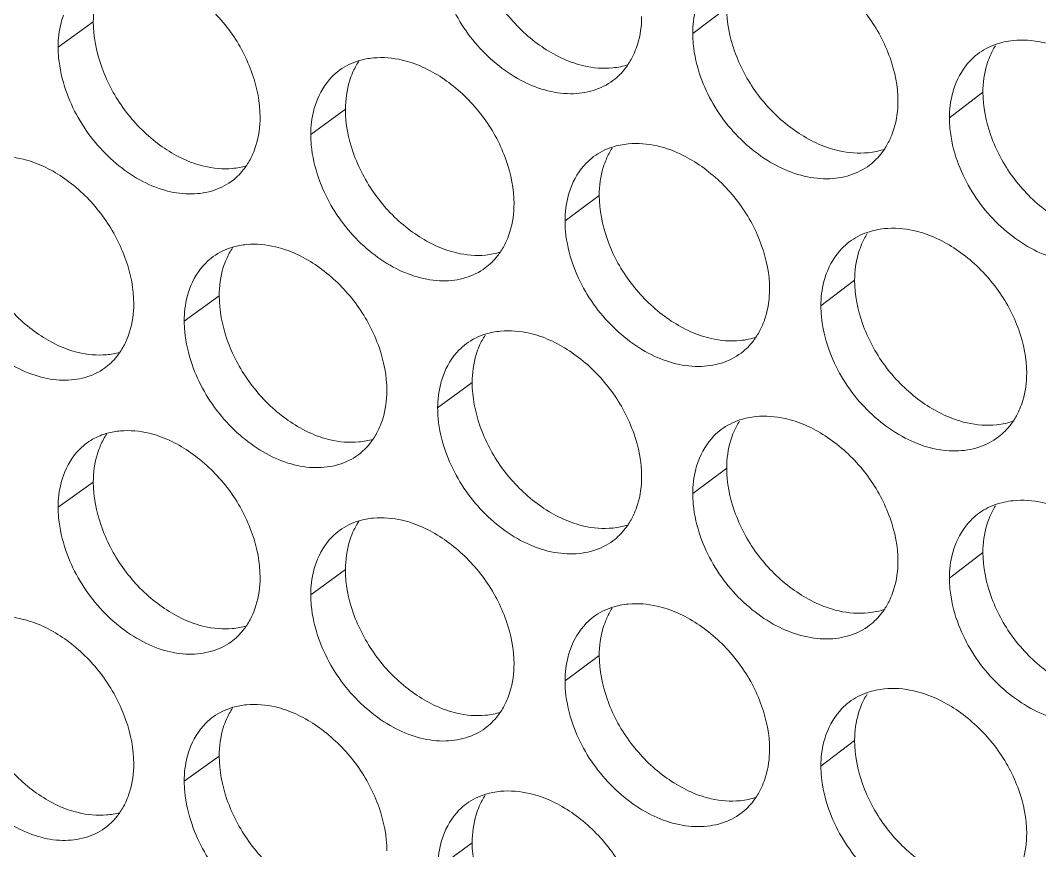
# Model space of a CAD drawing. Header units: millimetres. Extents: x 1177 to 4147, y 93 to 2194.
# Drawn here: x 2656.64 to 2674.07, y 760.61 to 774.81 of the extents above; entities that cross this region are included whole.
import ezdxf

# ---------------------------------------------------------------- set-up
doc = ezdxf.new("R2010")
doc.units = ezdxf.units.MM
doc.header["$LTSCALE"] = 0.1
doc.layers.get('0').update_dxf_attribs({"lineweight": 13})
doc.layers.add('标注', color=251, linetype='Continuous', lineweight=9)

# ---------------------------------------------------------------- blocks, each defined once
blk = doc.blocks.new('02')
at = {"layer": '标注'}
for p, q in [((4581.589, 698.451), (4580.758, 697.827)), ((4566.111, 698.108), (4565.251, 697.493)), ((4587.849, 696.39), (4587.03, 695.762)), ((4572.272, 695.973), (4571.424, 695.355)), ((4578.474, 693.868), (4577.637, 693.246)), ((4584.714, 691.792), (4583.889, 691.166)), ((4569.187, 691.412), (4568.333, 690.795)), ((4575.368, 689.292), (4574.525, 688.671)), ((4581.589, 687.201), (4580.758, 686.577)), ((4566.111, 686.858), (4565.251, 686.243)), ((4566.111, 686.858), (4565.251, 686.243)), ((4587.849, 685.14), (4587.03, 684.512)), ((4572.272, 684.723), (4571.424, 684.105)), ((4572.272, 684.723), (4571.424, 684.105)), ((4578.474, 682.618), (4577.637, 681.996)), ((4578.474, 682.618), (4577.637, 681.996)), ((4584.714, 680.542), (4583.889, 679.916)), ((4584.714, 680.542), (4583.889, 679.916)), ((4569.187, 680.162), (4568.333, 679.545)), ((4575.368, 678.042), (4574.525, 677.421))]:
    blk.add_line(p, q, dxfattribs=at)
for points, knots in [([(4575.368, 700.542), (4575.368, 700.183), (4575.518, 699.438), (4576.051, 698.425), (4576.847, 697.6), (4577.509, 697.219), (4577.852, 697.104)], [0, 0, 0, 0, 0.240418, 0.498747, 0.75788, 1, 1, 1, 1]), ([(4585.772, 696.172), (4585.772, 696.531), (4585.62, 697.275), (4585.08, 698.285), (4584.274, 699.105), (4583.607, 699.482), (4583.262, 699.595)], [0, 0, 0, 0, 0.239826, 0.497695, 0.75702, 1, 1, 1, 1]), ([(4570.186, 695.78), (4570.186, 696.139), (4570.036, 696.885), (4569.506, 697.9), (4568.714, 698.728), (4568.056, 699.114), (4567.715, 699.232)], [0, 0, 0, 0, 0.240558, 0.499178, 0.758416, 1, 1, 1, 1]), ([(4566.289, 699.009), (4566.26, 698.941), (4566.153, 698.653), (4566.111, 698.342), (4566.111, 698.108)], [0, 0, 0, 0, 0.238756, 1, 1, 1, 1]), ([(4574.717, 698.863), (4574.878, 698.403), (4575.253, 697.751), (4575.946, 697.07), (4576.689, 696.557), (4577.536, 696.296), (4578.328, 696.402), (4578.666, 696.567), (4578.809, 696.674)], [0, 0, 0, 0, 0.277359, 0.41667, 0.550882, 0.790562, 0.898061, 1, 1, 1, 1]), ([(4580.89, 698.609), (4580.868, 698.549), (4580.789, 698.296), (4580.758, 698.028), (4580.758, 697.827)], [0, 0, 0, 0, 0.240728, 1, 1, 1, 1]), ([(4581.589, 698.451), (4581.589, 698.093), (4581.74, 697.348), (4582.276, 696.337), (4583.078, 695.515), (4583.744, 695.139), (4584.088, 695.025)], [0, 0, 0, 0, 0.240129, 0.498159, 0.757326, 1, 1, 1, 1]), ([(4565.38, 698.27), (4565.359, 698.211), (4565.282, 697.959), (4565.251, 697.693), (4565.251, 697.493)], [0, 0, 0, 0, 0.240208, 1, 1, 1, 1]), ([(4566.111, 698.108), (4566.111, 697.749), (4566.26, 697.003), (4566.787, 695.987), (4567.575, 695.156), (4568.231, 694.77), (4568.571, 694.652)], [0, 0, 0, 0, 0.240862, 0.49964, 0.75872, 1, 1, 1, 1]), ([(4579.334, 697.356), (4579.363, 697.422), (4579.467, 697.707), (4579.508, 698.013), (4579.508, 698.243)], [0, 0, 0, 0, 0.239544, 1, 1, 1, 1]), ([(4580.758, 697.827), (4580.758, 697.741), (4580.776, 697.381), (4580.86, 697.027), (4580.951, 696.769)], [0, 0, 0, 0, 0.240186, 1, 1, 1, 1]), ([(4589.549, 697.542), (4589.468, 697.568), (4589.155, 697.653), (4588.824, 697.678), (4588.585, 697.653)], [0, 0, 0, 0, 0.262368, 1, 1, 1, 1]), ([(4565.251, 697.493), (4565.251, 697.407), (4565.269, 697.047), (4565.352, 696.692), (4565.441, 696.433)], [0, 0, 0, 0, 0.239965, 1, 1, 1, 1]), ([(4573.904, 697.106), (4573.825, 697.133), (4573.517, 697.221), (4573.19, 697.25), (4572.955, 697.228)], [0, 0, 0, 0, 0.263009, 1, 1, 1, 1]), ([(4576.391, 693.665), (4576.391, 694.024), (4576.24, 694.769), (4575.706, 695.782), (4574.908, 696.607), (4574.247, 696.989), (4573.904, 697.106)], [0, 0, 0, 0, 0.240262, 0.49858, 0.757854, 1, 1, 1, 1]), ([(4577.852, 697.104), (4577.931, 697.077), (4578.24, 696.989), (4578.567, 696.962), (4578.802, 696.985)], [0, 0, 0, 0, 0.262674, 1, 1, 1, 1]), ([(4587.717, 697.322), (4587.655, 697.274), (4587.416, 697.059), (4587.247, 696.773), (4587.163, 696.545)], [0, 0, 0, 0, 0.244827, 1, 1, 1, 1]), ([(4588.018, 697.265), (4587.99, 697.199), (4587.889, 696.918), (4587.849, 696.617), (4587.849, 696.39)], [0, 0, 0, 0, 0.239998, 1, 1, 1, 1]), ([(4572.13, 696.929), (4572.065, 696.881), (4571.814, 696.665), (4571.639, 696.369), (4571.554, 696.134)], [0, 0, 0, 0, 0.244024, 1, 1, 1, 1]), ([(4572.448, 696.867), (4572.419, 696.8), (4572.314, 696.514), (4572.272, 696.205), (4572.272, 695.973)], [0, 0, 0, 0, 0.239116, 1, 1, 1, 1]), ([(4578.809, 696.674), (4578.922, 696.759), (4579.058, 696.894), (4579.166, 697.048), (4579.192, 697.089)], [0, 0, 0, 0, 0.74587, 1, 1, 1, 1]), ([(4580.951, 696.769), (4581.113, 696.309), (4581.493, 695.655), (4582.193, 694.977), (4582.945, 694.468), (4583.801, 694.214), (4584.598, 694.329), (4584.937, 694.499), (4585.081, 694.609)], [0, 0, 0, 0, 0.27664, 0.415747, 0.549878, 0.789826, 0.897663, 1, 1, 1, 1]), ([(4565.441, 696.433), (4565.599, 695.975), (4565.968, 695.323), (4566.648, 694.639), (4567.221, 694.236), (4567.825, 693.973), (4568.43, 693.876), (4568.998, 693.942), (4569.334, 694.1), (4569.477, 694.203)], [0, 0, 0, 0, 0.277943, 0.417311, 0.551401, 0.676704, 0.792073, 0.898857, 1, 1, 1, 1]), ([(4587.163, 696.545), (4587.141, 696.485), (4587.062, 696.231), (4587.03, 695.963), (4587.03, 695.762)], [0, 0, 0, 0, 0.24094, 1, 1, 1, 1]), ([(4587.849, 696.39), (4587.849, 696.032), (4588.001, 695.287), (4588.541, 694.278), (4589.349, 693.46), (4590.018, 693.087), (4590.364, 692.976)], [0, 0, 0, 0, 0.239843, 0.497577, 0.756777, 1, 1, 1, 1]), ([(4571.554, 696.134), (4571.533, 696.074), (4571.455, 695.822), (4571.424, 695.555), (4571.424, 695.355)], [0, 0, 0, 0, 0.240415, 1, 1, 1, 1]), ([(4585.601, 695.292), (4585.629, 695.359), (4585.731, 695.641), (4585.772, 695.944), (4585.772, 696.172)], [0, 0, 0, 0, 0.239896, 1, 1, 1, 1]), ([(4572.272, 695.973), (4572.272, 695.614), (4572.422, 694.869), (4572.953, 693.855), (4573.746, 693.028), (4574.407, 692.646), (4574.748, 692.53)], [0, 0, 0, 0, 0.240565, 0.499043, 0.758159, 1, 1, 1, 1]), ([(4570.009, 694.882), (4570.038, 694.949), (4570.144, 695.237), (4570.186, 695.547), (4570.186, 695.78)], [0, 0, 0, 0, 0.239008, 1, 1, 1, 1]), ([(4587.03, 695.762), (4587.03, 695.675), (4587.048, 695.316), (4587.132, 694.962), (4587.224, 694.705)], [0, 0, 0, 0, 0.240277, 1, 1, 1, 1]), ([(4571.424, 695.355), (4571.424, 695.268), (4571.442, 694.909), (4571.525, 694.554), (4571.615, 694.296)], [0, 0, 0, 0, 0.240052, 1, 1, 1, 1]), ([(4580.133, 695.008), (4580.053, 695.035), (4579.743, 695.122), (4579.414, 695.149), (4579.178, 695.126)], [0, 0, 0, 0, 0.262749, 1, 1, 1, 1]), ([(4582.635, 691.579), (4582.635, 691.938), (4582.483, 692.683), (4581.945, 693.694), (4581.142, 694.515), (4580.477, 694.893), (4580.133, 695.008)], [0, 0, 0, 0, 0.239971, 0.497989, 0.757297, 1, 1, 1, 1]), ([(4584.088, 695.025), (4584.169, 694.999), (4584.479, 694.912), (4584.808, 694.887), (4585.044, 694.911)], [0, 0, 0, 0, 0.262419, 1, 1, 1, 1]), ([(4585.081, 694.609), (4585.194, 694.695), (4585.329, 694.833), (4585.438, 694.99), (4585.463, 695.031)], [0, 0, 0, 0, 0.745944, 1, 1, 1, 1]), ([(4564.636, 694.682), (4564.557, 694.709), (4564.253, 694.8), (4563.929, 694.831), (4563.696, 694.811)], [0, 0, 0, 0, 0.263409, 1, 1, 1, 1]), ([(4567.099, 691.224), (4567.099, 691.582), (4566.949, 692.328), (4566.421, 693.344), (4565.632, 694.175), (4564.976, 694.562), (4564.636, 694.682)], [0, 0, 0, 0, 0.240708, 0.499479, 0.758699, 1, 1, 1, 1]), ([(4568.571, 694.652), (4568.65, 694.625), (4568.955, 694.535), (4569.279, 694.505), (4569.512, 694.526)], [0, 0, 0, 0, 0.263064, 1, 1, 1, 1]), ([(4569.477, 694.203), (4569.589, 694.285), (4569.725, 694.416), (4569.833, 694.567), (4569.859, 694.606)], [0, 0, 0, 0, 0.745756, 1, 1, 1, 1]), ([(4578.336, 694.815), (4578.272, 694.767), (4578.026, 694.551), (4577.853, 694.258), (4577.768, 694.027)], [0, 0, 0, 0, 0.244355, 1, 1, 1, 1]), ([(4578.647, 694.755), (4578.618, 694.688), (4578.515, 694.404), (4578.474, 694.098), (4578.474, 693.868)], [0, 0, 0, 0, 0.239472, 1, 1, 1, 1]), ([(4587.224, 694.705), (4587.388, 694.243), (4587.772, 693.589), (4588.48, 692.913), (4589.24, 692.408), (4590.104, 692.162), (4590.906, 692.286), (4591.247, 692.461), (4591.391, 692.573)], [0, 0, 0, 0, 0.27593, 0.414836, 0.548888, 0.789102, 0.897272, 1, 1, 1, 1]), ([(4571.615, 694.296), (4571.775, 693.836), (4572.148, 693.184), (4572.837, 692.502), (4573.576, 691.988), (4574.419, 691.723), (4575.208, 691.824), (4575.545, 691.988), (4575.689, 692.093)], [0, 0, 0, 0, 0.277722, 0.417137, 0.551389, 0.790935, 0.898263, 1, 1, 1, 1]), ([(4577.768, 694.027), (4577.747, 693.967), (4577.668, 693.714), (4577.637, 693.447), (4577.637, 693.246)], [0, 0, 0, 0, 0.240623, 1, 1, 1, 1]), ([(4578.474, 693.868), (4578.474, 693.509), (4578.624, 692.765), (4579.159, 691.752), (4579.958, 690.929), (4580.622, 690.55), (4580.965, 690.436)], [0, 0, 0, 0, 0.240273, 0.498452, 0.757602, 1, 1, 1, 1]), ([(4576.216, 692.774), (4576.245, 692.841), (4576.35, 693.126), (4576.391, 693.434), (4576.391, 693.665)], [0, 0, 0, 0, 0.239367, 1, 1, 1, 1]), ([(4563.046, 693.561), (4563.046, 693.201), (4563.194, 692.456), (4563.719, 691.438), (4564.504, 690.606), (4565.158, 690.218), (4565.497, 690.099)], [0, 0, 0, 0, 0.241011, 0.499941, 0.759002, 1, 1, 1, 1]), ([(4577.637, 693.246), (4577.637, 693.159), (4577.655, 692.8), (4577.739, 692.445), (4577.829, 692.187)], [0, 0, 0, 0, 0.240141, 1, 1, 1, 1]), ([(4586.401, 692.94), (4586.32, 692.966), (4586.008, 693.052), (4585.677, 693.078), (4585.44, 693.054)], [0, 0, 0, 0, 0.262494, 1, 1, 1, 1]), ([(4588.919, 689.523), (4588.919, 689.881), (4588.766, 690.626), (4588.224, 691.635), (4587.415, 692.453), (4586.746, 692.827), (4586.401, 692.94)], [0, 0, 0, 0, 0.239683, 0.497404, 0.756744, 1, 1, 1, 1]), ([(4570.805, 692.54), (4570.725, 692.568), (4570.419, 692.657), (4570.093, 692.686), (4569.859, 692.665)], [0, 0, 0, 0, 0.263141, 1, 1, 1, 1]), ([(4584.581, 692.729), (4584.518, 692.681), (4584.276, 692.466), (4584.106, 692.177), (4584.022, 691.948)], [0, 0, 0, 0, 0.244673, 1, 1, 1, 1]), ([(4584.885, 692.671), (4584.857, 692.605), (4584.755, 692.323), (4584.714, 692.02), (4584.714, 691.792)], [0, 0, 0, 0, 0.239824, 1, 1, 1, 1]), ([(4569.042, 692.372), (4568.976, 692.324), (4568.724, 692.108), (4568.547, 691.81), (4568.462, 691.574)], [0, 0, 0, 0, 0.243853, 1, 1, 1, 1]), ([(4573.284, 689.094), (4573.284, 689.453), (4573.133, 690.198), (4572.601, 691.212), (4571.806, 692.039), (4571.146, 692.423), (4570.805, 692.54)], [0, 0, 0, 0, 0.24041, 0.498878, 0.758134, 1, 1, 1, 1]), ([(4574.748, 692.53), (4574.828, 692.503), (4575.135, 692.414), (4575.461, 692.386), (4575.695, 692.408)], [0, 0, 0, 0, 0.262803, 1, 1, 1, 1]), ([(4575.689, 692.093), (4575.801, 692.177), (4575.937, 692.311), (4576.045, 692.464), (4576.071, 692.504)], [0, 0, 0, 0, 0.745833, 1, 1, 1, 1]), ([(4569.363, 692.309), (4569.334, 692.242), (4569.228, 691.955), (4569.187, 691.645), (4569.187, 691.412)], [0, 0, 0, 0, 0.238936, 1, 1, 1, 1]), ([(4577.829, 692.187), (4577.99, 691.727), (4578.368, 691.074), (4579.064, 690.395), (4579.812, 689.884), (4580.663, 689.626), (4581.458, 689.737), (4581.797, 689.905), (4581.94, 690.013)], [0, 0, 0, 0, 0.276999, 0.416207, 0.550378, 0.790192, 0.897861, 1, 1, 1, 1]), ([(4562.369, 691.888), (4562.526, 691.43), (4562.893, 690.779), (4563.57, 690.093), (4564.139, 689.689), (4564.74, 689.424), (4565.343, 689.323), (4565.908, 689.386), (4566.244, 689.542), (4566.386, 689.645)], [0, 0, 0, 0, 0.278313, 0.417788, 0.551922, 0.677197, 0.792453, 0.899064, 1, 1, 1, 1]), ([(4584.022, 691.948), (4584, 691.888), (4583.921, 691.635), (4583.889, 691.367), (4583.889, 691.166)], [0, 0, 0, 0, 0.240834, 1, 1, 1, 1]), ([(4584.714, 691.792), (4584.714, 691.434), (4584.866, 690.689), (4585.404, 689.679), (4586.209, 688.859), (4586.876, 688.484), (4587.221, 688.372)], [0, 0, 0, 0, 0.239985, 0.497867, 0.757051, 1, 1, 1, 1]), ([(4568.462, 691.574), (4568.441, 691.514), (4568.363, 691.262), (4568.333, 690.996), (4568.333, 690.795)], [0, 0, 0, 0, 0.240311, 1, 1, 1, 1]), ([(4569.187, 691.412), (4569.187, 691.053), (4569.336, 690.307), (4569.865, 689.292), (4570.656, 688.464), (4571.314, 688.079), (4571.654, 687.962)], [0, 0, 0, 0, 0.240713, 0.499341, 0.758439, 1, 1, 1, 1]), ([(4582.462, 690.695), (4582.491, 690.762), (4582.594, 691.045), (4582.635, 691.35), (4582.635, 691.579)], [0, 0, 0, 0, 0.23972, 1, 1, 1, 1]), ([(4566.92, 690.322), (4566.949, 690.389), (4567.057, 690.678), (4567.099, 690.989), (4567.099, 691.224)], [0, 0, 0, 0, 0.238828, 1, 1, 1, 1]), ([(4583.889, 691.166), (4583.889, 691.079), (4583.907, 690.72), (4583.991, 690.366), (4584.082, 690.108)], [0, 0, 0, 0, 0.240231, 1, 1, 1, 1]), ([(4568.333, 690.795), (4568.333, 690.709), (4568.35, 690.349), (4568.433, 689.994), (4568.523, 689.736)], [0, 0, 0, 0, 0.240008, 1, 1, 1, 1]), ([(4577.014, 690.428), (4576.934, 690.455), (4576.625, 690.543), (4576.297, 690.571), (4576.062, 690.549)], [0, 0, 0, 0, 0.262879, 1, 1, 1, 1]), ([(4579.508, 686.993), (4579.508, 687.352), (4579.357, 688.097), (4578.821, 689.109), (4578.02, 689.933), (4577.357, 690.313), (4577.014, 690.428)], [0, 0, 0, 0, 0.240116, 0.498284, 0.757575, 1, 1, 1, 1]), ([(4580.965, 690.436), (4581.045, 690.409), (4581.355, 690.322), (4581.682, 690.296), (4581.918, 690.319)], [0, 0, 0, 0, 0.262546, 1, 1, 1, 1]), ([(4581.94, 690.013), (4582.053, 690.098), (4582.189, 690.235), (4582.297, 690.39), (4582.323, 690.431)], [0, 0, 0, 0, 0.745908, 1, 1, 1, 1]), ([(4575.228, 690.243), (4575.163, 690.196), (4574.915, 689.979), (4574.741, 689.685), (4574.657, 689.452)], [0, 0, 0, 0, 0.244191, 1, 1, 1, 1]), ([(4575.542, 690.183), (4575.514, 690.116), (4575.409, 689.83), (4575.368, 689.523), (4575.368, 689.292)], [0, 0, 0, 0, 0.239294, 1, 1, 1, 1]), ([(4565.497, 690.099), (4565.576, 690.072), (4565.88, 689.981), (4566.203, 689.951), (4566.435, 689.971)], [0, 0, 0, 0, 0.263197, 1, 1, 1, 1]), ([(4566.386, 689.645), (4566.498, 689.725), (4566.634, 689.855), (4566.742, 690.005), (4566.769, 690.044)], [0, 0, 0, 0, 0.745717, 1, 1, 1, 1]), ([(4584.082, 690.108), (4584.245, 689.647), (4584.628, 688.994), (4585.332, 688.316), (4586.088, 687.809), (4586.948, 687.559), (4587.747, 687.679), (4588.087, 687.852), (4588.231, 687.962)], [0, 0, 0, 0, 0.276284, 0.41529, 0.549381, 0.789463, 0.897466, 1, 1, 1, 1]), ([(4568.523, 689.736), (4568.682, 689.277), (4569.053, 688.625), (4569.737, 687.942), (4570.312, 687.541), (4570.92, 687.28), (4571.528, 687.185), (4572.098, 687.254), (4572.435, 687.415), (4572.578, 687.52)], [0, 0, 0, 0, 0.277575, 0.416837, 0.550884, 0.676215, 0.791695, 0.898653, 1, 1, 1, 1]), ([(4574.657, 689.452), (4574.635, 689.392), (4574.557, 689.139), (4574.525, 688.872), (4574.525, 688.671)], [0, 0, 0, 0, 0.240519, 1, 1, 1, 1]), ([(4588.748, 688.647), (4588.776, 688.713), (4588.878, 688.994), (4588.919, 689.296), (4588.919, 689.523)], [0, 0, 0, 0, 0.24007, 1, 1, 1, 1]), ([(4575.368, 689.292), (4575.368, 688.933), (4575.518, 688.188), (4576.051, 687.175), (4576.847, 686.35), (4577.509, 685.969), (4577.852, 685.854)], [0, 0, 0, 0, 0.240418, 0.498747, 0.75788, 1, 1, 1, 1]), ([(4573.107, 688.199), (4573.136, 688.266), (4573.242, 688.553), (4573.284, 688.862), (4573.284, 689.094)], [0, 0, 0, 0, 0.239188, 1, 1, 1, 1]), ([(4574.525, 688.671), (4574.525, 688.585), (4574.543, 688.226), (4574.627, 687.871), (4574.717, 687.613)], [0, 0, 0, 0, 0.240096, 1, 1, 1, 1]), ([(4583.262, 688.345), (4583.181, 688.372), (4582.87, 688.459), (4582.541, 688.485), (4582.304, 688.461)], [0, 0, 0, 0, 0.262621, 1, 1, 1, 1]), ([(4588.231, 687.962), (4588.344, 688.049), (4588.48, 688.189), (4588.588, 688.347), (4588.614, 688.388)], [0, 0, 0, 0, 0.74598, 1, 1, 1, 1]), ([(4581.453, 688.143), (4581.39, 688.095), (4581.146, 687.88), (4580.974, 687.589), (4580.89, 687.359)], [0, 0, 0, 0, 0.244516, 1, 1, 1, 1]), ([(4585.772, 684.922), (4585.772, 685.281), (4585.62, 686.025), (4585.08, 687.035), (4584.274, 687.855), (4583.607, 688.232), (4583.262, 688.345)], [0, 0, 0, 0, 0.239826, 0.497695, 0.75702, 1, 1, 1, 1]), ([(4587.221, 688.372), (4587.302, 688.345), (4587.613, 688.26), (4587.943, 688.235), (4588.18, 688.259)], [0, 0, 0, 0, 0.262294, 1, 1, 1, 1]), ([(4566.453, 688.052), (4566.409, 688.04), (4566.236, 687.985), (4566.073, 687.901), (4565.963, 687.822)], [0, 0, 0, 0, 0.254263, 1, 1, 1, 1]), ([(4566.453, 688.052), (4566.409, 688.04), (4566.236, 687.985), (4566.073, 687.901), (4565.963, 687.822)], [0, 0, 0, 0, 0.254263, 1, 1, 1, 1]), ([(4567.715, 687.982), (4567.636, 688.01), (4567.331, 688.1), (4567.006, 688.13), (4566.773, 688.109)], [0, 0, 0, 0, 0.263274, 1, 1, 1, 1]), ([(4567.715, 687.982), (4567.636, 688.01), (4567.331, 688.1), (4567.006, 688.13), (4566.773, 688.109)], [0, 0, 0, 0, 0.263274, 1, 1, 1, 1]), ([(4570.186, 684.53), (4570.186, 684.889), (4570.036, 685.635), (4569.506, 686.65), (4568.714, 687.478), (4568.056, 687.864), (4567.715, 687.982)], [0, 0, 0, 0, 0.240558, 0.499178, 0.758416, 1, 1, 1, 1]), ([(4570.186, 684.53), (4570.186, 684.889), (4570.036, 685.635), (4569.506, 686.65), (4568.714, 687.478), (4568.056, 687.864), (4567.715, 687.982)], [0, 0, 0, 0, 0.240558, 0.499178, 0.758416, 1, 1, 1, 1]), ([(4571.654, 687.962), (4571.734, 687.935), (4572.04, 687.846), (4572.365, 687.817), (4572.599, 687.839)], [0, 0, 0, 0, 0.262933, 1, 1, 1, 1]), ([(4572.578, 687.52), (4572.69, 687.602), (4572.826, 687.735), (4572.934, 687.887), (4572.96, 687.926)], [0, 0, 0, 0, 0.745795, 1, 1, 1, 1]), ([(4581.761, 688.084), (4581.733, 688.018), (4581.63, 687.735), (4581.589, 687.43), (4581.589, 687.201)], [0, 0, 0, 0, 0.239648, 1, 1, 1, 1]), ([(4565.963, 687.822), (4565.897, 687.775), (4565.643, 687.558), (4565.465, 687.258), (4565.38, 687.02)], [0, 0, 0, 0, 0.243679, 1, 1, 1, 1]), ([(4565.963, 687.822), (4565.897, 687.775), (4565.643, 687.558), (4565.465, 687.258), (4565.38, 687.02)], [0, 0, 0, 0, 0.243679, 1, 1, 1, 1]), ([(4566.289, 687.759), (4566.26, 687.691), (4566.153, 687.403), (4566.111, 687.092), (4566.111, 686.858)], [0, 0, 0, 0, 0.238756, 1, 1, 1, 1]), ([(4566.289, 687.759), (4566.26, 687.691), (4566.153, 687.403), (4566.111, 687.092), (4566.111, 686.858)], [0, 0, 0, 0, 0.238756, 1, 1, 1, 1]), ([(4574.717, 687.613), (4574.878, 687.153), (4575.253, 686.501), (4575.946, 685.82), (4576.689, 685.307), (4577.536, 685.046), (4578.328, 685.152), (4578.666, 685.317), (4578.809, 685.424)], [0, 0, 0, 0, 0.277359, 0.41667, 0.550882, 0.790562, 0.898061, 1, 1, 1, 1]), ([(4580.89, 687.359), (4580.868, 687.299), (4580.789, 687.046), (4580.758, 686.778), (4580.758, 686.577)], [0, 0, 0, 0, 0.240728, 1, 1, 1, 1]), ([(4581.589, 687.201), (4581.589, 686.843), (4581.74, 686.098), (4582.276, 685.087), (4583.078, 684.265), (4583.744, 683.889), (4584.088, 683.775)], [0, 0, 0, 0, 0.240129, 0.498159, 0.757326, 1, 1, 1, 1]), ([(4565.38, 687.02), (4565.359, 686.961), (4565.282, 686.709), (4565.251, 686.443), (4565.251, 686.243)], [0, 0, 0, 0, 0.240208, 1, 1, 1, 1]), ([(4565.38, 687.02), (4565.359, 686.961), (4565.282, 686.709), (4565.251, 686.443), (4565.251, 686.243)], [0, 0, 0, 0, 0.240208, 1, 1, 1, 1]), ([(4579.334, 686.106), (4579.363, 686.172), (4579.467, 686.457), (4579.508, 686.763), (4579.508, 686.993)], [0, 0, 0, 0, 0.239544, 1, 1, 1, 1]), ([(4566.111, 686.858), (4566.111, 686.499), (4566.26, 685.753), (4566.787, 684.737), (4567.575, 683.906), (4568.231, 683.52), (4568.571, 683.402)], [0, 0, 0, 0, 0.240862, 0.49964, 0.75872, 1, 1, 1, 1]), ([(4566.111, 686.858), (4566.111, 686.499), (4566.26, 685.753), (4566.787, 684.737), (4567.575, 683.906), (4568.231, 683.52), (4568.571, 683.402)], [0, 0, 0, 0, 0.240862, 0.49964, 0.75872, 1, 1, 1, 1]), ([(4580.758, 686.577), (4580.758, 686.491), (4580.776, 686.131), (4580.86, 685.777), (4580.951, 685.519)], [0, 0, 0, 0, 0.240186, 1, 1, 1, 1]), ([(4589.549, 686.292), (4589.468, 686.318), (4589.155, 686.403), (4588.824, 686.428), (4588.585, 686.403)], [0, 0, 0, 0, 0.262368, 1, 1, 1, 1]), ([(4565.251, 686.243), (4565.251, 686.157), (4565.269, 685.797), (4565.352, 685.442), (4565.441, 685.183)], [0, 0, 0, 0, 0.239965, 1, 1, 1, 1]), ([(4565.251, 686.243), (4565.251, 686.157), (4565.269, 685.797), (4565.352, 685.442), (4565.441, 685.183)], [0, 0, 0, 0, 0.239965, 1, 1, 1, 1]), ([(4573.904, 685.856), (4573.825, 685.883), (4573.517, 685.971), (4573.19, 686), (4572.955, 685.978)], [0, 0, 0, 0, 0.263009, 1, 1, 1, 1]), ([(4573.904, 685.856), (4573.825, 685.883), (4573.517, 685.971), (4573.19, 686), (4572.955, 685.978)], [0, 0, 0, 0, 0.263009, 1, 1, 1, 1]), ([(4587.717, 686.072), (4587.655, 686.024), (4587.416, 685.809), (4587.247, 685.523), (4587.163, 685.295)], [0, 0, 0, 0, 0.244827, 1, 1, 1, 1]), ([(4588.018, 686.015), (4587.99, 685.949), (4587.889, 685.668), (4587.849, 685.367), (4587.849, 685.14)], [0, 0, 0, 0, 0.239998, 1, 1, 1, 1]), ([(4572.13, 685.679), (4572.065, 685.631), (4571.814, 685.415), (4571.639, 685.119), (4571.554, 684.884)], [0, 0, 0, 0, 0.244024, 1, 1, 1, 1]), ([(4572.13, 685.679), (4572.065, 685.631), (4571.814, 685.415), (4571.639, 685.119), (4571.554, 684.884)], [0, 0, 0, 0, 0.244024, 1, 1, 1, 1]), ([(4576.391, 682.415), (4576.391, 682.774), (4576.24, 683.519), (4575.706, 684.532), (4574.908, 685.357), (4574.247, 685.739), (4573.904, 685.856)], [0, 0, 0, 0, 0.240262, 0.49858, 0.757854, 1, 1, 1, 1]), ([(4576.391, 682.415), (4576.391, 682.774), (4576.24, 683.519), (4575.706, 684.532), (4574.908, 685.357), (4574.247, 685.739), (4573.904, 685.856)], [0, 0, 0, 0, 0.240262, 0.49858, 0.757854, 1, 1, 1, 1]), ([(4577.852, 685.854), (4577.931, 685.827), (4578.24, 685.739), (4578.567, 685.712), (4578.802, 685.735)], [0, 0, 0, 0, 0.262674, 1, 1, 1, 1]), ([(4578.809, 685.424), (4578.922, 685.509), (4579.058, 685.644), (4579.166, 685.798), (4579.192, 685.839)], [0, 0, 0, 0, 0.74587, 1, 1, 1, 1]), ([(4572.448, 685.617), (4572.419, 685.55), (4572.314, 685.264), (4572.272, 684.955), (4572.272, 684.723)], [0, 0, 0, 0, 0.239116, 1, 1, 1, 1]), ([(4572.448, 685.617), (4572.419, 685.55), (4572.314, 685.264), (4572.272, 684.955), (4572.272, 684.723)], [0, 0, 0, 0, 0.239116, 1, 1, 1, 1]), ([(4580.951, 685.519), (4581.113, 685.059), (4581.493, 684.405), (4582.193, 683.727), (4582.945, 683.218), (4583.801, 682.964), (4584.598, 683.079), (4584.937, 683.249), (4585.081, 683.359)], [0, 0, 0, 0, 0.27664, 0.415747, 0.549878, 0.789826, 0.897663, 1, 1, 1, 1]), ([(4565.441, 685.183), (4565.599, 684.725), (4565.968, 684.073), (4566.648, 683.389), (4567.221, 682.986), (4567.825, 682.723), (4568.43, 682.626), (4568.998, 682.692), (4569.334, 682.85), (4569.477, 682.953)], [0, 0, 0, 0, 0.277943, 0.417311, 0.551401, 0.676704, 0.792073, 0.898857, 1, 1, 1, 1]), ([(4565.441, 685.183), (4565.599, 684.725), (4565.968, 684.073), (4566.648, 683.389), (4567.221, 682.986), (4567.825, 682.723), (4568.43, 682.626), (4568.998, 682.692), (4569.334, 682.85), (4569.477, 682.953)], [0, 0, 0, 0, 0.277943, 0.417311, 0.551401, 0.676704, 0.792073, 0.898857, 1, 1, 1, 1]), ([(4587.163, 685.295), (4587.141, 685.235), (4587.062, 684.981), (4587.03, 684.713), (4587.03, 684.512)], [0, 0, 0, 0, 0.24094, 1, 1, 1, 1]), ([(4585.601, 684.042), (4585.629, 684.109), (4585.731, 684.391), (4585.772, 684.694), (4585.772, 684.922)], [0, 0, 0, 0, 0.239896, 1, 1, 1, 1]), ([(4587.849, 685.14), (4587.849, 684.782), (4588.001, 684.037), (4588.541, 683.028), (4589.349, 682.21), (4590.018, 681.837), (4590.364, 681.726)], [0, 0, 0, 0, 0.239843, 0.497577, 0.756777, 1, 1, 1, 1]), ([(4571.554, 684.884), (4571.533, 684.824), (4571.455, 684.572), (4571.424, 684.305), (4571.424, 684.105)], [0, 0, 0, 0, 0.240415, 1, 1, 1, 1]), ([(4571.554, 684.884), (4571.533, 684.824), (4571.455, 684.572), (4571.424, 684.305), (4571.424, 684.105)], [0, 0, 0, 0, 0.240415, 1, 1, 1, 1]), ([(4572.272, 684.723), (4572.272, 684.364), (4572.422, 683.619), (4572.953, 682.605), (4573.746, 681.778), (4574.407, 681.396), (4574.748, 681.28)], [0, 0, 0, 0, 0.240565, 0.499043, 0.758159, 1, 1, 1, 1]), ([(4572.272, 684.723), (4572.272, 684.364), (4572.422, 683.619), (4572.953, 682.605), (4573.746, 681.778), (4574.407, 681.396), (4574.748, 681.28)], [0, 0, 0, 0, 0.240565, 0.499043, 0.758159, 1, 1, 1, 1]), ([(4570.009, 683.632), (4570.038, 683.699), (4570.144, 683.987), (4570.186, 684.297), (4570.186, 684.53)], [0, 0, 0, 0, 0.239008, 1, 1, 1, 1]), ([(4570.009, 683.632), (4570.038, 683.699), (4570.144, 683.987), (4570.186, 684.297), (4570.186, 684.53)], [0, 0, 0, 0, 0.239008, 1, 1, 1, 1]), ([(4587.03, 684.512), (4587.03, 684.425), (4587.048, 684.066), (4587.132, 683.712), (4587.224, 683.455)], [0, 0, 0, 0, 0.240277, 1, 1, 1, 1]), ([(4571.424, 684.105), (4571.424, 684.018), (4571.442, 683.659), (4571.525, 683.304), (4571.615, 683.046)], [0, 0, 0, 0, 0.240052, 1, 1, 1, 1]), ([(4571.424, 684.105), (4571.424, 684.018), (4571.442, 683.659), (4571.525, 683.304), (4571.615, 683.046)], [0, 0, 0, 0, 0.240052, 1, 1, 1, 1]), ([(4580.133, 683.758), (4580.053, 683.785), (4579.743, 683.872), (4579.414, 683.899), (4579.178, 683.876)], [0, 0, 0, 0, 0.262749, 1, 1, 1, 1]), ([(4580.133, 683.758), (4580.053, 683.785), (4579.743, 683.872), (4579.414, 683.899), (4579.178, 683.876)], [0, 0, 0, 0, 0.262749, 1, 1, 1, 1]), ([(4582.635, 680.329), (4582.635, 680.688), (4582.483, 681.433), (4581.945, 682.444), (4581.142, 683.265), (4580.477, 683.643), (4580.133, 683.758)], [0, 0, 0, 0, 0.239971, 0.497989, 0.757297, 1, 1, 1, 1]), ([(4582.635, 680.329), (4582.635, 680.688), (4582.483, 681.433), (4581.945, 682.444), (4581.142, 683.265), (4580.477, 683.643), (4580.133, 683.758)], [0, 0, 0, 0, 0.239971, 0.497989, 0.757297, 1, 1, 1, 1]), ([(4584.088, 683.775), (4584.169, 683.749), (4584.479, 683.662), (4584.808, 683.637), (4585.044, 683.661)], [0, 0, 0, 0, 0.262419, 1, 1, 1, 1]), ([(4585.081, 683.359), (4585.194, 683.445), (4585.329, 683.583), (4585.438, 683.74), (4585.463, 683.781)], [0, 0, 0, 0, 0.745944, 1, 1, 1, 1]), ([(4564.636, 683.432), (4564.557, 683.459), (4564.253, 683.55), (4563.929, 683.581), (4563.696, 683.561)], [0, 0, 0, 0, 0.263409, 1, 1, 1, 1]), ([(4567.099, 679.974), (4567.099, 680.332), (4566.949, 681.078), (4566.421, 682.094), (4565.632, 682.925), (4564.976, 683.312), (4564.636, 683.432)], [0, 0, 0, 0, 0.240708, 0.499479, 0.758699, 1, 1, 1, 1]), ([(4568.571, 683.402), (4568.65, 683.375), (4568.955, 683.285), (4569.279, 683.255), (4569.512, 683.276)], [0, 0, 0, 0, 0.263064, 1, 1, 1, 1]), ([(4568.571, 683.402), (4568.65, 683.375), (4568.955, 683.285), (4569.279, 683.255), (4569.512, 683.276)], [0, 0, 0, 0, 0.263064, 1, 1, 1, 1]), ([(4578.336, 683.565), (4578.272, 683.517), (4578.026, 683.301), (4577.853, 683.008), (4577.768, 682.777)], [0, 0, 0, 0, 0.244355, 1, 1, 1, 1]), ([(4578.336, 683.565), (4578.272, 683.517), (4578.026, 683.301), (4577.853, 683.008), (4577.768, 682.777)], [0, 0, 0, 0, 0.244355, 1, 1, 1, 1]), ([(4578.647, 683.505), (4578.618, 683.438), (4578.515, 683.154), (4578.474, 682.848), (4578.474, 682.618)], [0, 0, 0, 0, 0.239472, 1, 1, 1, 1]), ([(4578.647, 683.505), (4578.618, 683.438), (4578.515, 683.154), (4578.474, 682.848), (4578.474, 682.618)], [0, 0, 0, 0, 0.239472, 1, 1, 1, 1]), ([(4587.224, 683.455), (4587.388, 682.993), (4587.772, 682.339), (4588.48, 681.663), (4589.24, 681.158), (4590.104, 680.912), (4590.906, 681.036), (4591.247, 681.211), (4591.391, 681.323)], [0, 0, 0, 0, 0.27593, 0.414836, 0.548888, 0.789102, 0.897272, 1, 1, 1, 1]), ([(4569.477, 682.953), (4569.589, 683.035), (4569.725, 683.166), (4569.833, 683.317), (4569.859, 683.356)], [0, 0, 0, 0, 0.745756, 1, 1, 1, 1]), ([(4569.477, 682.953), (4569.589, 683.035), (4569.725, 683.166), (4569.833, 683.317), (4569.859, 683.356)], [0, 0, 0, 0, 0.745756, 1, 1, 1, 1]), ([(4571.615, 683.046), (4571.775, 682.586), (4572.148, 681.934), (4572.837, 681.252), (4573.576, 680.738), (4574.419, 680.473), (4575.208, 680.574), (4575.545, 680.738), (4575.689, 680.843)], [0, 0, 0, 0, 0.277722, 0.417137, 0.551389, 0.790935, 0.898263, 1, 1, 1, 1]), ([(4571.615, 683.046), (4571.775, 682.586), (4572.148, 681.934), (4572.837, 681.252), (4573.576, 680.738), (4574.419, 680.473), (4575.208, 680.574), (4575.545, 680.738), (4575.689, 680.843)], [0, 0, 0, 0, 0.277722, 0.417137, 0.551389, 0.790935, 0.898263, 1, 1, 1, 1]), ([(4577.768, 682.777), (4577.747, 682.717), (4577.668, 682.464), (4577.637, 682.197), (4577.637, 681.996)], [0, 0, 0, 0, 0.240623, 1, 1, 1, 1]), ([(4577.768, 682.777), (4577.747, 682.717), (4577.668, 682.464), (4577.637, 682.197), (4577.637, 681.996)], [0, 0, 0, 0, 0.240623, 1, 1, 1, 1]), ([(4576.216, 681.524), (4576.245, 681.591), (4576.35, 681.876), (4576.391, 682.184), (4576.391, 682.415)], [0, 0, 0, 0, 0.239367, 1, 1, 1, 1]), ([(4576.216, 681.524), (4576.245, 681.591), (4576.35, 681.876), (4576.391, 682.184), (4576.391, 682.415)], [0, 0, 0, 0, 0.239367, 1, 1, 1, 1]), ([(4578.474, 682.618), (4578.474, 682.259), (4578.624, 681.515), (4579.159, 680.502), (4579.958, 679.679), (4580.622, 679.3), (4580.965, 679.186)], [0, 0, 0, 0, 0.240273, 0.498452, 0.757602, 1, 1, 1, 1]), ([(4578.474, 682.618), (4578.474, 682.259), (4578.624, 681.515), (4579.159, 680.502), (4579.958, 679.679), (4580.622, 679.3), (4580.965, 679.186)], [0, 0, 0, 0, 0.240273, 0.498452, 0.757602, 1, 1, 1, 1]), ([(4563.046, 682.311), (4563.046, 681.951), (4563.194, 681.206), (4563.719, 680.188), (4564.504, 679.356), (4565.158, 678.968), (4565.497, 678.849)], [0, 0, 0, 0, 0.241011, 0.499941, 0.759002, 1, 1, 1, 1]), ([(4577.637, 681.996), (4577.637, 681.909), (4577.655, 681.55), (4577.739, 681.195), (4577.829, 680.937)], [0, 0, 0, 0, 0.240141, 1, 1, 1, 1]), ([(4577.637, 681.996), (4577.637, 681.909), (4577.655, 681.55), (4577.739, 681.195), (4577.829, 680.937)], [0, 0, 0, 0, 0.240141, 1, 1, 1, 1]), ([(4586.401, 681.69), (4586.32, 681.716), (4586.008, 681.802), (4585.677, 681.828), (4585.44, 681.804)], [0, 0, 0, 0, 0.262494, 1, 1, 1, 1]), ([(4586.401, 681.69), (4586.32, 681.716), (4586.008, 681.802), (4585.677, 681.828), (4585.44, 681.804)], [0, 0, 0, 0, 0.262494, 1, 1, 1, 1]), ([(4588.919, 678.273), (4588.919, 678.631), (4588.766, 679.376), (4588.224, 680.385), (4587.415, 681.203), (4586.746, 681.577), (4586.401, 681.69)], [0, 0, 0, 0, 0.239683, 0.497404, 0.756744, 1, 1, 1, 1]), ([(4588.919, 678.273), (4588.919, 678.631), (4588.766, 679.376), (4588.224, 680.385), (4587.415, 681.203), (4586.746, 681.577), (4586.401, 681.69)], [0, 0, 0, 0, 0.239683, 0.497404, 0.756744, 1, 1, 1, 1]), ([(4570.805, 681.29), (4570.725, 681.318), (4570.419, 681.407), (4570.093, 681.436), (4569.859, 681.415)], [0, 0, 0, 0, 0.263141, 1, 1, 1, 1]), ([(4584.581, 681.479), (4584.518, 681.431), (4584.276, 681.216), (4584.106, 680.927), (4584.022, 680.698)], [0, 0, 0, 0, 0.244673, 1, 1, 1, 1]), ([(4584.581, 681.479), (4584.518, 681.431), (4584.276, 681.216), (4584.106, 680.927), (4584.022, 680.698)], [0, 0, 0, 0, 0.244673, 1, 1, 1, 1]), ([(4584.885, 681.421), (4584.857, 681.355), (4584.755, 681.073), (4584.714, 680.77), (4584.714, 680.542)], [0, 0, 0, 0, 0.239824, 1, 1, 1, 1]), ([(4584.885, 681.421), (4584.857, 681.355), (4584.755, 681.073), (4584.714, 680.77), (4584.714, 680.542)], [0, 0, 0, 0, 0.239824, 1, 1, 1, 1]), ([(4573.284, 677.844), (4573.284, 678.203), (4573.133, 678.948), (4572.601, 679.962), (4571.806, 680.789), (4571.146, 681.173), (4570.805, 681.29)], [0, 0, 0, 0, 0.24041, 0.498878, 0.758134, 1, 1, 1, 1]), ([(4574.748, 681.28), (4574.828, 681.253), (4575.135, 681.164), (4575.461, 681.136), (4575.695, 681.158)], [0, 0, 0, 0, 0.262803, 1, 1, 1, 1]), ([(4574.748, 681.28), (4574.828, 681.253), (4575.135, 681.164), (4575.461, 681.136), (4575.695, 681.158)], [0, 0, 0, 0, 0.262803, 1, 1, 1, 1]), ([(4575.689, 680.843), (4575.801, 680.927), (4575.937, 681.061), (4576.045, 681.214), (4576.071, 681.254)], [0, 0, 0, 0, 0.745833, 1, 1, 1, 1]), ([(4575.689, 680.843), (4575.801, 680.927), (4575.937, 681.061), (4576.045, 681.214), (4576.071, 681.254)], [0, 0, 0, 0, 0.745833, 1, 1, 1, 1]), ([(4569.042, 681.122), (4568.976, 681.074), (4568.724, 680.858), (4568.547, 680.56), (4568.462, 680.324)], [0, 0, 0, 0, 0.243853, 1, 1, 1, 1]), ([(4569.363, 681.059), (4569.334, 680.992), (4569.228, 680.705), (4569.187, 680.395), (4569.187, 680.162)], [0, 0, 0, 0, 0.238936, 1, 1, 1, 1]), ([(4577.829, 680.937), (4577.99, 680.477), (4578.368, 679.824), (4579.064, 679.145), (4579.812, 678.634), (4580.663, 678.376), (4581.458, 678.487), (4581.797, 678.655), (4581.94, 678.763)], [0, 0, 0, 0, 0.276999, 0.416207, 0.550378, 0.790192, 0.897861, 1, 1, 1, 1]), ([(4577.829, 680.937), (4577.99, 680.477), (4578.368, 679.824), (4579.064, 679.145), (4579.812, 678.634), (4580.663, 678.376), (4581.458, 678.487), (4581.797, 678.655), (4581.94, 678.763)], [0, 0, 0, 0, 0.276999, 0.416207, 0.550378, 0.790192, 0.897861, 1, 1, 1, 1]), ([(4584.022, 680.698), (4584, 680.638), (4583.921, 680.385), (4583.889, 680.117), (4583.889, 679.916)], [0, 0, 0, 0, 0.240834, 1, 1, 1, 1]), ([(4584.022, 680.698), (4584, 680.638), (4583.921, 680.385), (4583.889, 680.117), (4583.889, 679.916)], [0, 0, 0, 0, 0.240834, 1, 1, 1, 1]), ([(4562.369, 680.638), (4562.526, 680.18), (4562.893, 679.529), (4563.57, 678.843), (4564.139, 678.439), (4564.74, 678.174), (4565.343, 678.073), (4565.908, 678.136), (4566.244, 678.292), (4566.386, 678.395)], [0, 0, 0, 0, 0.278313, 0.417788, 0.551922, 0.677197, 0.792453, 0.899064, 1, 1, 1, 1]), ([(4584.714, 680.542), (4584.714, 680.184), (4584.866, 679.439), (4585.404, 678.429), (4586.209, 677.609), (4586.876, 677.234), (4587.221, 677.122)], [0, 0, 0, 0, 0.239985, 0.497867, 0.757051, 1, 1, 1, 1]), ([(4584.714, 680.542), (4584.714, 680.184), (4584.866, 679.439), (4585.404, 678.429), (4586.209, 677.609), (4586.876, 677.234), (4587.221, 677.122)], [0, 0, 0, 0, 0.239985, 0.497867, 0.757051, 1, 1, 1, 1]), ([(4568.462, 680.324), (4568.441, 680.264), (4568.363, 680.012), (4568.333, 679.746), (4568.333, 679.545)], [0, 0, 0, 0, 0.240311, 1, 1, 1, 1]), ([(4569.187, 680.162), (4569.187, 679.803), (4569.336, 679.057), (4569.865, 678.042), (4570.656, 677.214), (4571.314, 676.829), (4571.654, 676.712)], [0, 0, 0, 0, 0.240713, 0.499341, 0.758439, 1, 1, 1, 1]), ([(4582.462, 679.445), (4582.491, 679.512), (4582.594, 679.795), (4582.635, 680.1), (4582.635, 680.329)], [0, 0, 0, 0, 0.23972, 1, 1, 1, 1]), ([(4582.462, 679.445), (4582.491, 679.512), (4582.594, 679.795), (4582.635, 680.1), (4582.635, 680.329)], [0, 0, 0, 0, 0.23972, 1, 1, 1, 1]), ([(4566.92, 679.072), (4566.949, 679.139), (4567.057, 679.428), (4567.099, 679.739), (4567.099, 679.974)], [0, 0, 0, 0, 0.238828, 1, 1, 1, 1]), ([(4583.889, 679.916), (4583.889, 679.829), (4583.907, 679.47), (4583.991, 679.116), (4584.082, 678.858)], [0, 0, 0, 0, 0.240231, 1, 1, 1, 1]), ([(4583.889, 679.916), (4583.889, 679.829), (4583.907, 679.47), (4583.991, 679.116), (4584.082, 678.858)], [0, 0, 0, 0, 0.240231, 1, 1, 1, 1]), ([(4568.333, 679.545), (4568.333, 679.459), (4568.35, 679.099), (4568.433, 678.744), (4568.523, 678.486)], [0, 0, 0, 0, 0.240008, 1, 1, 1, 1]), ([(4577.014, 679.178), (4576.934, 679.205), (4576.625, 679.293), (4576.297, 679.321), (4576.062, 679.299)], [0, 0, 0, 0, 0.262879, 1, 1, 1, 1]), ([(4579.508, 675.743), (4579.508, 676.102), (4579.357, 676.847), (4578.821, 677.859), (4578.02, 678.683), (4577.357, 679.063), (4577.014, 679.178)], [0, 0, 0, 0, 0.240116, 0.498284, 0.757575, 1, 1, 1, 1]), ([(4580.965, 679.186), (4581.045, 679.159), (4581.355, 679.072), (4581.682, 679.046), (4581.918, 679.069)], [0, 0, 0, 0, 0.262546, 1, 1, 1, 1]), ([(4580.965, 679.186), (4581.045, 679.159), (4581.355, 679.072), (4581.682, 679.046), (4581.918, 679.069)], [0, 0, 0, 0, 0.262546, 1, 1, 1, 1]), ([(4581.94, 678.763), (4582.053, 678.848), (4582.189, 678.985), (4582.297, 679.14), (4582.323, 679.181)], [0, 0, 0, 0, 0.745908, 1, 1, 1, 1]), ([(4581.94, 678.763), (4582.053, 678.848), (4582.189, 678.985), (4582.297, 679.14), (4582.323, 679.181)], [0, 0, 0, 0, 0.745908, 1, 1, 1, 1]), ([(4575.228, 678.993), (4575.163, 678.946), (4574.915, 678.729), (4574.741, 678.435), (4574.657, 678.202)], [0, 0, 0, 0, 0.244191, 1, 1, 1, 1]), ([(4575.542, 678.933), (4575.514, 678.866), (4575.409, 678.58), (4575.368, 678.273), (4575.368, 678.042)], [0, 0, 0, 0, 0.239294, 1, 1, 1, 1]), ([(4565.497, 678.849), (4565.576, 678.822), (4565.88, 678.731), (4566.203, 678.701), (4566.435, 678.721)], [0, 0, 0, 0, 0.263197, 1, 1, 1, 1]), ([(4566.386, 678.395), (4566.498, 678.475), (4566.634, 678.605), (4566.742, 678.755), (4566.769, 678.794)], [0, 0, 0, 0, 0.745717, 1, 1, 1, 1]), ([(4584.082, 678.858), (4584.245, 678.397), (4584.628, 677.744), (4585.332, 677.066), (4586.088, 676.559), (4586.948, 676.309), (4587.747, 676.429), (4588.087, 676.602), (4588.231, 676.712)], [0, 0, 0, 0, 0.276284, 0.41529, 0.549381, 0.789463, 0.897466, 1, 1, 1, 1]), ([(4584.082, 678.858), (4584.245, 678.397), (4584.628, 677.744), (4585.332, 677.066), (4586.088, 676.559), (4586.948, 676.309), (4587.747, 676.429), (4588.087, 676.602), (4588.231, 676.712)], [0, 0, 0, 0, 0.276284, 0.41529, 0.549381, 0.789463, 0.897466, 1, 1, 1, 1]), ([(4568.523, 678.486), (4568.682, 678.027), (4569.053, 677.375), (4569.737, 676.692), (4570.312, 676.291), (4570.92, 676.03), (4571.528, 675.935), (4572.098, 676.004), (4572.435, 676.165), (4572.578, 676.27)], [0, 0, 0, 0, 0.277575, 0.416837, 0.550884, 0.676215, 0.791695, 0.898653, 1, 1, 1, 1]), ([(4574.657, 678.202), (4574.635, 678.142), (4574.557, 677.889), (4574.525, 677.622), (4574.525, 677.421)], [0, 0, 0, 0, 0.240519, 1, 1, 1, 1]), ([(4588.748, 677.397), (4588.776, 677.463), (4588.878, 677.744), (4588.919, 678.046), (4588.919, 678.273)], [0, 0, 0, 0, 0.24007, 1, 1, 1, 1]), ([(4588.748, 677.397), (4588.776, 677.463), (4588.878, 677.744), (4588.919, 678.046), (4588.919, 678.273)], [0, 0, 0, 0, 0.24007, 1, 1, 1, 1]), ([(4575.368, 678.042), (4575.368, 677.683), (4575.518, 676.938), (4576.051, 675.925), (4576.847, 675.1), (4577.509, 674.719), (4577.852, 674.604)], [0, 0, 0, 0, 0.240418, 0.498747, 0.75788, 1, 1, 1, 1])]:
    blk.add_open_spline(points, degree=3, knots=knots, dxfattribs=at)
for points in [[(4588.585, 697.653), (4588.438, 697.638), (4588.292, 697.607), (4588.152, 697.557)], [(4579.192, 697.089), (4579.247, 697.173), (4579.294, 697.263), (4579.334, 697.356)], [(4588.152, 697.557), (4587.997, 697.502), (4587.848, 697.423), (4587.717, 697.322)], [(4588.153, 697.526), (4588.101, 697.443), (4588.056, 697.355), (4588.018, 697.265)], [(4572.604, 697.161), (4572.435, 697.111), (4572.272, 697.033), (4572.13, 696.929)], [(4572.595, 697.141), (4572.538, 697.055), (4572.489, 696.962), (4572.448, 696.867)], [(4572.955, 697.228), (4572.837, 697.217), (4572.718, 697.195), (4572.604, 697.161)], [(4578.802, 696.985), (4578.932, 696.998), (4579.063, 697.023), (4579.187, 697.064)], [(4579.178, 695.126), (4579.048, 695.114), (4578.918, 695.088), (4578.794, 695.048)], [(4585.463, 695.031), (4585.516, 695.114), (4585.562, 695.202), (4585.601, 695.292)], [(4569.859, 694.606), (4569.917, 694.693), (4569.967, 694.786), (4570.009, 694.882)], [(4578.794, 695.048), (4578.631, 694.996), (4578.473, 694.917), (4578.336, 694.815)], [(4578.789, 695.023), (4578.734, 694.938), (4578.687, 694.848), (4578.647, 694.755)], [(4585.044, 694.911), (4585.186, 694.925), (4585.328, 694.955), (4585.462, 695.001)], [(4569.512, 694.526), (4569.626, 694.537), (4569.739, 694.557), (4569.849, 694.589)], [(4585.023, 692.964), (4584.865, 692.909), (4584.713, 692.83), (4584.581, 692.729)], [(4585.022, 692.934), (4584.969, 692.851), (4584.923, 692.762), (4584.885, 692.671)], [(4585.44, 693.054), (4585.298, 693.039), (4585.158, 693.01), (4585.023, 692.964)], [(4569.859, 692.665), (4569.746, 692.655), (4569.633, 692.635), (4569.524, 692.603)], [(4576.071, 692.504), (4576.127, 692.589), (4576.175, 692.68), (4576.216, 692.774)], [(4569.524, 692.603), (4569.352, 692.554), (4569.186, 692.476), (4569.042, 692.372)], [(4569.513, 692.586), (4569.455, 692.499), (4569.405, 692.405), (4569.363, 692.309)], [(4575.695, 692.408), (4575.82, 692.42), (4575.945, 692.444), (4576.064, 692.481)], [(4582.323, 690.431), (4582.377, 690.515), (4582.423, 690.604), (4582.462, 690.695)], [(4575.694, 690.476), (4575.528, 690.425), (4575.368, 690.346), (4575.228, 690.243)], [(4575.687, 690.454), (4575.631, 690.368), (4575.583, 690.277), (4575.542, 690.183)], [(4576.062, 690.549), (4575.937, 690.537), (4575.813, 690.513), (4575.694, 690.476)], [(4581.918, 690.319), (4582.054, 690.333), (4582.19, 690.36), (4582.32, 690.404)], [(4566.769, 690.044), (4566.827, 690.132), (4566.878, 690.225), (4566.92, 690.322)], [(4566.435, 689.971), (4566.543, 689.981), (4566.651, 690), (4566.756, 690.029)], [(4588.614, 688.388), (4588.665, 688.47), (4588.71, 688.557), (4588.748, 688.647)], [(4582.304, 688.461), (4582.168, 688.448), (4582.033, 688.42), (4581.904, 688.377)], [(4572.96, 687.926), (4573.017, 688.013), (4573.066, 688.104), (4573.107, 688.199)], [(4581.904, 688.377), (4581.743, 688.324), (4581.588, 688.245), (4581.453, 688.143)], [(4581.901, 688.35), (4581.847, 688.266), (4581.8, 688.177), (4581.761, 688.084)], [(4588.18, 688.259), (4588.328, 688.274), (4588.475, 688.306), (4588.615, 688.356)], [(4566.441, 688.038), (4566.382, 687.95), (4566.331, 687.856), (4566.289, 687.759)], [(4566.441, 688.038), (4566.382, 687.95), (4566.331, 687.856), (4566.289, 687.759)], [(4566.773, 688.109), (4566.665, 688.1), (4566.558, 688.081), (4566.453, 688.052)], [(4566.773, 688.109), (4566.665, 688.1), (4566.558, 688.081), (4566.453, 688.052)], [(4572.599, 687.839), (4572.718, 687.85), (4572.837, 687.872), (4572.952, 687.906)], [(4588.585, 686.403), (4588.438, 686.388), (4588.292, 686.357), (4588.152, 686.307)], [(4588.152, 686.307), (4587.997, 686.252), (4587.848, 686.173), (4587.717, 686.072)], [(4588.153, 686.276), (4588.101, 686.193), (4588.056, 686.105), (4588.018, 686.015)], [(4572.604, 685.911), (4572.435, 685.861), (4572.272, 685.783), (4572.13, 685.679)], [(4572.604, 685.911), (4572.435, 685.861), (4572.272, 685.783), (4572.13, 685.679)], [(4572.595, 685.891), (4572.538, 685.805), (4572.489, 685.712), (4572.448, 685.617)], [(4572.595, 685.891), (4572.538, 685.805), (4572.489, 685.712), (4572.448, 685.617)], [(4572.955, 685.978), (4572.837, 685.967), (4572.718, 685.945), (4572.604, 685.911)], [(4572.955, 685.978), (4572.837, 685.967), (4572.718, 685.945), (4572.604, 685.911)], [(4579.192, 685.839), (4579.247, 685.923), (4579.294, 686.013), (4579.334, 686.106)], [(4578.802, 685.735), (4578.932, 685.748), (4579.063, 685.773), (4579.187, 685.814)], [(4585.463, 683.781), (4585.516, 683.864), (4585.562, 683.952), (4585.601, 684.042)], [(4578.794, 683.798), (4578.631, 683.746), (4578.473, 683.667), (4578.336, 683.565)], [(4578.794, 683.798), (4578.631, 683.746), (4578.473, 683.667), (4578.336, 683.565)], [(4578.789, 683.773), (4578.734, 683.688), (4578.687, 683.598), (4578.647, 683.505)], [(4578.789, 683.773), (4578.734, 683.688), (4578.687, 683.598), (4578.647, 683.505)], [(4579.178, 683.876), (4579.048, 683.864), (4578.918, 683.838), (4578.794, 683.798)], [(4579.178, 683.876), (4579.048, 683.864), (4578.918, 683.838), (4578.794, 683.798)], [(4585.044, 683.661), (4585.186, 683.675), (4585.328, 683.705), (4585.462, 683.751)], [(4569.859, 683.356), (4569.917, 683.443), (4569.967, 683.536), (4570.009, 683.632)], [(4569.859, 683.356), (4569.917, 683.443), (4569.967, 683.536), (4570.009, 683.632)], [(4569.512, 683.276), (4569.626, 683.287), (4569.739, 683.307), (4569.849, 683.339)], [(4569.512, 683.276), (4569.626, 683.287), (4569.739, 683.307), (4569.849, 683.339)], [(4585.023, 681.714), (4584.865, 681.659), (4584.713, 681.58), (4584.581, 681.479)], [(4585.023, 681.714), (4584.865, 681.659), (4584.713, 681.58), (4584.581, 681.479)], [(4585.022, 681.684), (4584.969, 681.601), (4584.923, 681.512), (4584.885, 681.421)], [(4585.022, 681.684), (4584.969, 681.601), (4584.923, 681.512), (4584.885, 681.421)], [(4585.44, 681.804), (4585.298, 681.789), (4585.158, 681.76), (4585.023, 681.714)], [(4585.44, 681.804), (4585.298, 681.789), (4585.158, 681.76), (4585.023, 681.714)], [(4569.859, 681.415), (4569.746, 681.405), (4569.633, 681.385), (4569.524, 681.353)], [(4576.071, 681.254), (4576.127, 681.339), (4576.175, 681.43), (4576.216, 681.524)], [(4576.071, 681.254), (4576.127, 681.339), (4576.175, 681.43), (4576.216, 681.524)], [(4569.524, 681.353), (4569.352, 681.304), (4569.186, 681.226), (4569.042, 681.122)], [(4569.513, 681.336), (4569.455, 681.249), (4569.405, 681.155), (4569.363, 681.059)], [(4575.695, 681.158), (4575.82, 681.17), (4575.945, 681.194), (4576.064, 681.231)], [(4575.695, 681.158), (4575.82, 681.17), (4575.945, 681.194), (4576.064, 681.231)], [(4582.323, 679.181), (4582.377, 679.265), (4582.423, 679.354), (4582.462, 679.445)], [(4582.323, 679.181), (4582.377, 679.265), (4582.423, 679.354), (4582.462, 679.445)], [(4575.694, 679.226), (4575.528, 679.175), (4575.368, 679.096), (4575.228, 678.993)], [(4575.687, 679.204), (4575.631, 679.118), (4575.583, 679.027), (4575.542, 678.933)], [(4576.062, 679.299), (4575.937, 679.287), (4575.813, 679.263), (4575.694, 679.226)], [(4566.769, 678.794), (4566.827, 678.882), (4566.878, 678.975), (4566.92, 679.072)], [(4581.918, 679.069), (4582.054, 679.083), (4582.19, 679.11), (4582.32, 679.154)], [(4581.918, 679.069), (4582.054, 679.083), (4582.19, 679.11), (4582.32, 679.154)], [(4566.435, 678.721), (4566.543, 678.731), (4566.651, 678.75), (4566.756, 678.779)]]:
    blk.add_open_spline(points, degree=3, dxfattribs=at)

msp = doc.modelspace()

# ---------------------------------------------------------------- block references
at = {"xscale": 0.7, "yscale": 0.7, "zscale": 0.7}
msp.add_blockref('02', (-538.391, 286.112), dxfattribs=at)

doc.saveas('drawing.dxf')
